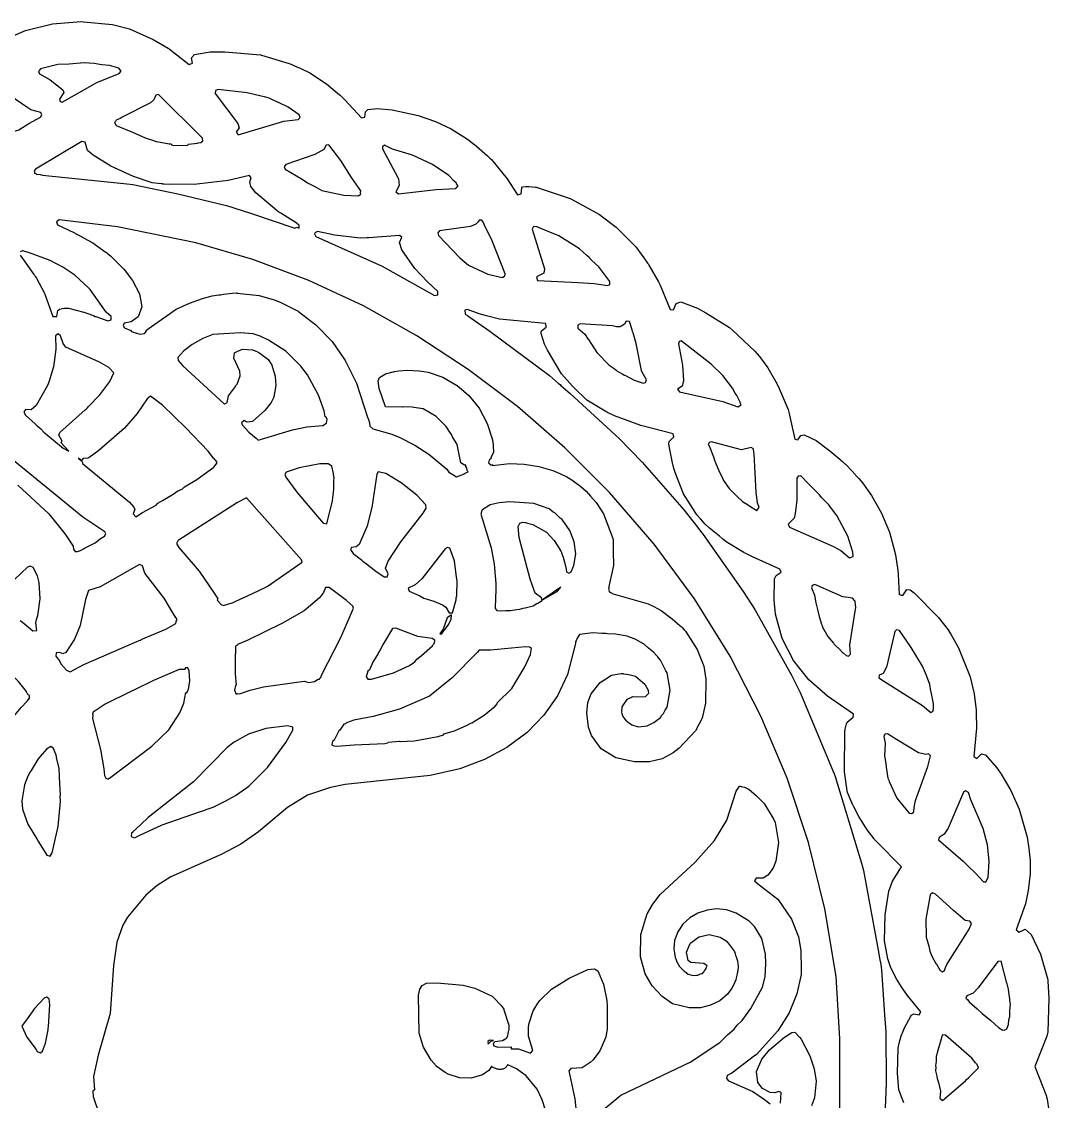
# Model space of a CAD drawing. Header units: millimetres. Extents: x 0 to 300, y 0 to 299.
# Drawn here: x 153.5 to 300.2, y 144.8 to 298.7 of the extents above; entities that cross this region are included whole.
import ezdxf

# ---------------------------------------------------------------- set-up
doc = ezdxf.new("R2010")
doc.units = ezdxf.units.MM
doc.layers.add('CUT', color=7, linetype='CONTINUOUS')

msp = doc.modelspace()

# ---------------------------------------------------------------- linework, layer by layer
at = {"layer": 'CUT'}
for points in [[(150.1742, 295.7582), (154.0894, 297.4201), (157.9291, 298.3573), (162.0105, 298.6948), (162.3466, 298.6689), (166.4877, 298.2645), (168.8805, 297.6515), (172.2475, 296.1348), (174.4088, 294.907), (174.425, 294.8966), (174.4497, 294.8808), (174.5382, 294.824), (174.5738, 294.8012), (177.4196, 292.5792), (177.8654, 292.7782), (177.7281, 293.5255), (178.187, 293.9954), (180.4127, 294.3909), (180.5932, 294.4003), (180.9395, 294.4006), (181.2008, 294.4007), (181.8598, 294.4011), (182.2077, 294.4013), (182.3923, 294.4014), (182.4163, 294.4014), (182.4803, 294.4015), (187.553, 293.9572), (187.561, 293.9558), (187.5835, 293.9521), (187.6334, 293.9439), (187.7152, 293.9304), (191.6864, 292.7313), (192.0399, 292.5739), (192.3446, 292.4382), (192.4112, 292.4085), (193.343, 291.9936), (194.5909, 291.3988), (196.9663, 289.8423), (198.8582, 288.2583), (198.9135, 288.204), (198.9605, 288.1578), (199.0257, 288.0937), (199.6465, 287.4834), (201.957, 284.9671), (202.432, 285.0905), (202.5241, 285.8086), (202.9006, 286.1713), (204.2209, 286.3002), (206.3317, 286.1192), (210.0474, 285.29), (212.5147, 284.4355), (214.7709, 283.3969), (217.0914, 281.9288), (217.9997, 281.2339), (218.0345, 281.2073), (218.0836, 281.1697), (218.3795, 280.9433), (219.9281, 279.5556), (220.1995, 279.3003), (220.2575, 279.2458), (220.2673, 279.2366), (220.4974, 279.0202), (222.7426, 276.277), (224.2069, 274.0099), (224.7327, 274.1637), (224.8457, 274.9777), (224.9513, 275.1457), (225.4031, 275.2039), (225.5341, 275.1955), (225.768, 275.1804), (225.8405, 275.1757), (226.7999, 275.114), (226.8357, 275.1079), (226.8602, 275.1012), (231.7127, 273.4914), (231.7127, 273.4913), (231.7134, 273.491), (231.7245, 273.486), (231.9115, 273.4017), (235.9357, 271.199), (235.9455, 271.1921), (235.9559, 271.1847), (235.9647, 271.1785), (235.9709, 271.1741), (238.2695, 269.4154), (239.6332, 268.0855), (241.0739, 266.5762), (242.2419, 265.0129), (242.7753, 264.2499), (242.8381, 264.1601), (242.8786, 264.1022), (242.9624, 263.9823), (244.3103, 261.5863), (244.5435, 261.1391), (246.0013, 257.6399), (246.4677, 257.6121), (246.8227, 258.5155), (247.5176, 258.7313), (249.8966, 257.8364), (251.0835, 257.1615), (254.4361, 255.0694), (254.8625, 254.7245), (258.0554, 251.7343), (258.7313, 250.9619), (259.8985, 249.3317), (261.1902, 247.1251), (261.547, 246.4115), (262.8058, 243.4007), (262.9118, 243.0051), (263.7781, 239.1619), (264.2048, 239.0833), (264.6216, 239.6735), (265.1072, 239.7753), (266.7896, 238.9631), (268.7577, 237.4881), (270.1987, 236.3172), (270.2459, 236.2736), (270.3472, 236.1799), (270.5414, 236.0004), (270.8452, 235.7195), (270.9, 235.6688), (270.9701, 235.6041), (271.0275, 235.551), (271.9543, 234.5931), (272.3515, 234.1445), (272.4389, 234.0459), (272.879, 233.5488), (273.419, 232.939), (274.7081, 231.1435), (276.1408, 228.6181), (277.2432, 225.9019), (277.8321, 223.7945), (278.0971, 222.7042), (278.4484, 220.4324), (278.5087, 219.8785), (278.6417, 217.0279), (279.1829, 216.8924), (279.7501, 217.7686), (280.1965, 217.6889), (280.7951, 217.2589), (284.2005, 213.8211), (285.6274, 211.995), (285.7315, 211.8488), (285.7457, 211.8289), (285.7463, 211.828), (285.7464, 211.828), (286.0179, 211.3709), (286.4518, 210.5972), (286.9266, 209.7506), (287.1145, 209.4158), (288.7652, 205.275), (289.3239, 202.8546), (289.6126, 200.5301), (289.6316, 200.2195), (289.6868, 197.9862), (289.2887, 193.9303), (289.7075, 193.6667), (290.367, 194.327), (290.9404, 194.1937), (290.9654, 194.1714), (292.527, 192.3529), (292.688, 192.1368), (292.8666, 191.8778), (293.1262, 191.5012), (293.174, 191.4319), (294.5656, 189.1102), (295.7742, 186.4514), (296.8967, 182.4517), (297.117, 180.8183), (297.3044, 179.1237), (297.3046, 177.2018), (297.0585, 174.8541), (296.6553, 172.9233), (295.3209, 169.2481), (295.7388, 168.8912), (296.5846, 169.3318), (297.4629, 168.5643), (298.7768, 165.7789), (299.7877, 162.2839), (299.8269, 162.0401), (299.8389, 161.9652), (299.8432, 161.9387), (299.8484, 161.9064), (299.9652, 159.4861), (299.8479, 154.6791), (299.7154, 154.0646), (297.9706, 149.7654), (299.6369, 145.5474), (299.6394, 145.5361), (299.6467, 145.5025), (299.6703, 145.3945), (299.7354, 145.0959), (300.207, 141.8892)], [(270.1616, 142.9238), (270.1619, 153.7088), (269.6509, 162.5928), (268.0524, 172.249), (265.7299, 181.6648), (262.6722, 190.8681), (258.9293, 199.7092), (254.5371, 208.223), (249.4684, 216.4015), (243.7164, 224.2122), (237.3481, 231.5748), (230.969, 237.9238), (224.2185, 243.8265), (217.2083, 249.1218), (209.876, 253.9205), (202.2469, 258.1589), (194.4874, 261.768), (186.492, 264.7862), (178.3392, 267.1729), (167.1683, 269.4381), (158.859, 270.4547), (158.4966, 270.1546), (158.6538, 269.7447), (160.9491, 268.643), (161.3121, 268.4451), (161.562, 268.3089), (162.4163, 267.8433), (163.6827, 267.1532), (165.5903, 265.7848), (165.6107, 265.7675), (165.6613, 265.7245), (165.7827, 265.6213), (166.1694, 265.2929), (168.099, 263.4148), (168.3017, 263.1773), (169.3174, 261.775), (170.3024, 259.9082), (170.6674, 258.0206), (170.1099, 256.6041), (169.1445, 255.8756), (168.1313, 255.7028), (167.9711, 255.3673), (168.1648, 255.05), (169.0689, 254.6417), (169.1627, 254.5011), (169.7549, 254.3319), (169.809, 254.3074), (169.8768, 254.297), (170.4323, 254.1383), (171.0369, 254.2592), (171.3392, 254.5615), (171.2338, 254.6669), (175.5706, 257.683), (177.4333, 258.5608), (179.2835, 259.2445), (180.6632, 259.6142), (181.658, 259.7401), (181.8796, 259.7681), (182.3338, 259.8256), (183.5266, 259.9766), (184.104, 260.0308), (184.2223, 260.0192), (184.2467, 260.0046), (187.3733, 259.6743), (189.5098, 259.0323), (190.3996, 258.7129), (192.9237, 257.4059), (193.0108, 257.3501), (195.481, 255.4739), (197.786, 253.0725), (199.4515, 250.6606), (199.6372, 250.3727), (199.6531, 250.3686), (199.7074, 250.29), (201.2669, 247.1708), (202.8326, 242.3085), (202.9827, 241.9791), (203.102, 241.4907), (203.1157, 241.4742), (203.1711, 241.0488), (203.5944, 240.6256), (206.3145, 239.8675), (207.4567, 239.3975), (209.5707, 238.3246), (211.5606, 237.0367), (214.1515, 234.8999), (214.4468, 234.489), (215.2302, 234.0103), (215.478, 233.8059), (215.5304, 233.8268), (215.5351, 233.8239), (216.6536, 234.2471), (216.6572, 234.2781), (217.2055, 234.4977), (217.188, 234.5156), (217.11, 234.6037), (217.043, 234.6962), (217.0019, 235.1186), (216.8584, 235.1942), (216.8508, 235.2495), (216.8462, 235.367), (216.8525, 235.4723), (216.6452, 235.462), (216.1449, 235.7966), (215.6102, 238.4017), (214.9368, 239.5259), (214.7971, 239.853), (214.5538, 240.1653), (214.0585, 240.9921), (212.636, 242.4075), (210.753, 243.4979), (209.4154, 243.7111), (209.1785, 243.7148), (207.9022, 243.8014), (207.7811, 243.7369), (205.3854, 243.7747), (204.4821, 246.3972), (204.3529, 247.506), (204.5492, 247.9828), (205.3881, 248.508), (206.4825, 248.7724), (206.5627, 248.7854), (206.6812, 248.8047), (206.9748, 248.8525), (207.3198, 248.9087), (208.5019, 249.0011), (210.2014, 248.8998), (210.5305, 248.8759), (211.502, 248.741), (213.597, 248.0108), (215.5425, 246.8862), (215.5523, 246.8794), (215.556, 246.8768), (215.5567, 246.8763), (215.5816, 246.8591), (217.288, 245.3964), (218.7467, 243.5751), (219.9095, 241.4068), (220.6453, 239.1002), (220.6541, 239.0501), (220.6702, 238.9591), (220.6768, 238.9216), (220.6837, 238.8824), (220.8155, 237.4166), (220.7974, 237.3019), (220.7907, 237.2592), (220.4361, 236.5566), (220.461, 236.5243), (220.4985, 236.4643), (220.1981, 236.1773), (220.0759, 235.7923), (220.3982, 235.4981), (220.6802, 235.5242), (220.6774, 235.4394), (223.0827, 235.7261), (225.193, 235.6316), (227.2743, 235.2917), (229.2617, 234.7079), (230.2753, 234.2751), (231.2693, 233.816), (231.9563, 233.3712), (233.2394, 232.4318), (233.2401, 232.4313), (233.2403, 232.4311), (233.2403, 232.4311), (234.0145, 231.7587), (234.6514, 231.0695), (235.4561, 230.1316), (236.473, 228.5368), (237.7668, 225.1786), (237.7684, 225.1729), (237.7792, 225.1346), (237.7822, 225.1241), (237.8178, 224.9985), (237.8379, 224.8556), (237.856, 224.1164), (237.8582, 224.0244), (237.8779, 223.2241), (237.9285, 221.1566), (237.2322, 218.1899), (237.2448, 217.9458), (237.1852, 217.7839), (237.2601, 217.6473), (237.2693, 217.4689), (237.276, 217.4649), (237.2678, 217.4289), (237.3937, 217.393), (237.4028, 217.3874), (237.4346, 217.3295), (237.5348, 217.3069), (237.8423, 217.1191), (242.8726, 215.6894), (243.6781, 215.3011), (244.6948, 214.7405), (246.2831, 213.587), (247.0479, 212.9093), (247.367, 212.6265), (247.5487, 212.4655), (247.6923, 212.3383), (248.0074, 212.014), (248.1321, 211.8541), (248.139, 211.8453), (248.1443, 211.8385), (248.1568, 211.8225), (249.8269, 209.2102), (250.7998, 206.8389), (251.0522, 204.9474), (251.0233, 201.5613), (250.5472, 199.4176), (249.5811, 197.5914), (247.2682, 195.1271), (246.4376, 194.4605), (244.8356, 193.6141), (243.0281, 193.2013), (240.8836, 193.1709), (238.2517, 193.7558), (236.1617, 195.0356), (234.7734, 196.9377), (234.3403, 198.1026), (234.1284, 200.1628), (234.2539, 201.6428), (234.7068, 202.8937), (235.9953, 204.4878), (237.6402, 205.5511), (239.0027, 205.7736), (239.2405, 205.7939), (239.3561, 205.7405), (240.1057, 205.6383), (241.044, 205.4022), (242.3728, 204.2675), (242.8404, 203.3976), (242.9071, 202.9441), (242.4053, 202.4554), (240.866, 202.3793), (240.618, 202.4397), (240.4815, 202.3603), (240.4727, 202.3599), (239.7873, 202.054), (239.0818, 201.0442), (239.0355, 200.2947), (239.1168, 200.0465), (239.1166, 200.0454), (239.1187, 200.0407), (239.2479, 199.6461), (239.2664, 199.6221), (239.2715, 199.6067), (239.3362, 199.5314), (239.3513, 199.5117), (239.3616, 199.4884), (239.3889, 199.4629), (239.7087, 199.0474), (239.8225, 198.9649), (239.8678, 198.9121), (239.9927, 198.8415), (240.5162, 198.4619), (241.4192, 198.1776), (242.7314, 198.3145), (243.6626, 198.77), (244.5978, 199.523), (244.8056, 199.8317), (245.0486, 200.0604), (245.2951, 200.5586), (245.5791, 200.9804), (246.0068, 203.4108), (245.5465, 205.8473), (245.3679, 206.1629), (245.3658, 206.1707), (244.6205, 207.655), (244.3334, 207.9904), (244.2475, 208.1422), (244.037, 208.3367), (243.6225, 208.821), (242.921, 209.368), (242.3443, 209.9009), (241.1126, 210.6096), (239.8403, 211.1084), (238.2067, 211.3969), (237.0654, 211.4492), (236.8066, 211.4869), (236.2473, 211.4867), (234.9644, 211.5455), (233.0667, 211.3288), (232.7112, 210.8274), (232.6082, 210.438), (232.5059, 210.2692), (232.5066, 210.054), (231.3304, 205.6076), (229.91, 202.5898), (227.9697, 199.8327), (225.576, 197.3769), (222.6981, 195.2416), (219.5276, 193.5082), (216.0212, 192.171), (211.749, 191.233), (199.6278, 189.9327), (197.5491, 189.5393), (194.2771, 188.42), (191.4357, 186.6612), (187.2858, 183.1806), (184.7914, 181.4453), (181.9827, 179.978), (174.7757, 176.7828), (172.8638, 175.5598), (171.2311, 174.1973), (168.6023, 171.054), (167.9509, 169.923), (167.0762, 167.4728), (166.6221, 164.1668), (166.1373, 157.3225), (164.4359, 151.385), (163.7792, 148.3168), (163.8894, 146.4261), (163.6609, 146.2484), (163.7213, 145.4926), (164.6282, 142.8324)], [(153.2963, 265.4221), (154.3688, 263.9275), (155.2593, 262.6627), (155.349, 262.5353), (155.456, 262.3833), (155.6347, 262.1295), (156.7579, 259.9713), (156.8478, 259.7805), (156.8604, 259.7536), (156.8844, 259.7027), (156.8881, 259.6947), (157.9791, 256.639), (158.5242, 256.6777), (158.6905, 257.5122), (158.8923, 257.7003), (159.5874, 257.8629), (160.1824, 257.8245), (162.3694, 257.2992), (163.7679, 256.7904), (163.9934, 256.6776), (164.1187, 256.6627), (165.8152, 256.0454), (166.259, 256.162), (166.2627, 256.6508), (165.5559, 257.2684), (163.3013, 260.4873), (163.0276, 260.7428), (163.0254, 260.7741), (162.4163, 261.3137), (161.0954, 262.5474), (159.4006, 263.6981), (157.607, 264.6225), (154.4907, 265.7901), (153.9893, 265.9237), (153.7139, 266.0286), (153.6668, 266.0095), (153.6583, 266.0118), (153.5414, 265.9589), (153.3081, 265.8647)], [(279.3172, 144.5926), (278.6146, 146.4461), (278.3844, 148.8216), (278.5191, 152.3593), (278.623, 153.0983), (278.9071, 154.1045), (279.013, 154.3436), (279.0998, 154.5395), (279.2127, 154.7945), (279.413, 155.2466), (280.2898, 156.9305), (280.3923, 157.0552), (280.7343, 157.2497), (281.4876, 157.0991), (281.7339, 157.5597), (279.8175, 159.8946), (279.8171, 159.8952), (279.8084, 159.9074), (279.7959, 159.9251), (278.9514, 161.1154), (278.2721, 162.2475), (277.4623, 163.8172), (277.0342, 165.1144), (276.5737, 167.6736), (276.6333, 171.3704), (277.1767, 174.7537), (277.6897, 176.1648), (278.9645, 178.214), (275.4077, 181.8138), (275.2656, 181.9737), (275.1689, 182.0825), (275.131, 182.1251), (275.059, 182.2062), (274.0631, 183.4707), (272.8686, 185.3987), (272.1812, 186.7509), (271.9806, 187.1455), (271.959, 187.1879), (271.943, 187.2194), (271.2977, 188.7933), (271.2175, 189.057), (270.8573, 191.7359), (270.9164, 197.6568), (270.9166, 197.659), (270.9175, 197.6687), (270.9181, 197.674), (270.9319, 197.8154), (271.1421, 198.5996), (271.2244, 198.8554), (272.0958, 199.553), (272.1475, 199.9777), (268.4019, 202.5495), (265.7681, 204.8486), (263.5832, 207.6098), (261.9627, 210.7828), (261.0125, 214.2289), (260.7969, 216.2801), (260.8829, 219.28), (261.0878, 219.7573), (261.7966, 220.2349), (261.6351, 220.641), (257.7209, 222.3804), (256.6826, 222.9079), (256.5299, 222.9855), (256.5169, 222.9921), (256.4772, 223.0122), (253.9775, 224.5575), (253.6969, 224.7887), (253.4605, 224.9834), (253.0229, 225.3439), (251.6106, 226.5073), (250.9967, 227.0368), (250.3155, 227.8043), (249.8044, 228.398), (249.5625, 228.7589), (247.8845, 231.3841), (246.6966, 234.4073), (246.5778, 234.8293), (246.4237, 235.3765), (246.3997, 235.4619), (246.3751, 235.5491), (245.8702, 237.9184), (245.8198, 238.4624), (245.8616, 238.8371), (246.5261, 239.5255), (246.4073, 239.9412), (241.7929, 241.1236), (238.0672, 242.5015), (236.9645, 243.0099), (234.1064, 244.7561), (233.6838, 245.1582), (232.7762, 246.0218), (232.3805, 246.3982), (232.0514, 246.7114), (230.5008, 248.4968), (228.5128, 251.8438), (228.0481, 252.7323), (227.6134, 254.2318), (227.5726, 254.5264), (227.6442, 254.5969), (228.3055, 255.1578), (228.2374, 255.6525), (228.1963, 255.6564), (228.1908, 255.6849), (225.1503, 255.944), (221.6356, 256.2759), (219.8089, 256.7365), (218.7494, 257.0561), (217.0944, 257.6804), (216.7112, 257.5451), (216.7746, 256.9906), (217.1122, 256.7783), (217.1161, 256.7684), (220.293, 254.5529), (228.7851, 248.2265), (230.0887, 247.1087), (230.2814, 246.9436), (230.3945, 246.8466), (231.7495, 245.6848), (238.7098, 239.2704), (241.9843, 235.8755), (247.9812, 229.0478), (249.1615, 227.5491), (249.4155, 227.2265), (250.195, 226.2368), (250.7147, 225.5769), (256.4115, 217.4756), (258.0583, 214.8827), (263.2747, 205.5108), (264.5037, 203.0723), (269.3746, 191.4597), (269.3786, 191.4494), (269.4143, 191.3564), (269.4565, 191.2468), (269.5218, 191.0768), (273.3897, 178.244), (273.4345, 178.0804), (273.4377, 178.0685), (273.4559, 178.0022), (273.537, 177.7055), (275.6688, 166.3223), (275.901, 164.9492), (275.9387, 164.7264), (275.9592, 164.605), (276.1413, 163.5281), (276.5643, 157.1401), (276.7193, 154.676), (276.779, 147.3987), (276.3857, 137.984)], [(152.9542, 232.5935), (157.3976, 228.5342), (159.7407, 225.6462), (160.8622, 223.9214), (160.91, 223.5156), (161.1518, 223.1831), (161.4843, 223.1528), (161.7415, 223.2784), (161.8035, 223.2681), (162.3285, 223.5362), (162.498, 223.6476), (164.0236, 224.3922), (164.7557, 224.9988), (165.3389, 225.3411), (165.5263, 225.6632), (165.3887, 225.972), (162.2296, 228.0374), (151.0121, 237.2073)], [(153.3223, 213.3282), (153.6634, 213.0747), (154.4725, 212.3898), (155.1081, 211.8421), (155.6605, 211.9011), (155.5635, 212.9995), (155.6464, 213.484), (155.8107, 214.0235), (156.0112, 215.3778), (156.0227, 215.4183), (156.0184, 215.4262), (156.1646, 216.4136), (156.0108, 218.7286), (155.7711, 219.6991), (155.1465, 220.8888), (154.756, 221.0882), (154.3635, 220.94), (152.5589, 219.2201)], [(235.9171, 143.1364), (238.9481, 145.6532), (248.8207, 150.3839), (253.0556, 153.1978), (254.1649, 154.2782), (255.0952, 155.0931), (255.5623, 155.6391), (256.2565, 156.3152), (257.5104, 158.0216), (259.1327, 161.0576), (259.5507, 162.5286), (259.6419, 164.4028), (259.578, 165.7482), (259.037, 167.995), (258.017, 169.6953), (257.2654, 170.4528), (255.4177, 171.6121), (254.0041, 172.0675), (252.5996, 172.2132), (251.2538, 172.0386), (249.9343, 171.5983), (248.7919, 170.9251), (247.7907, 170.0359), (247.0741, 168.9449), (246.6135, 167.71), (246.4956, 166.534), (246.7104, 165.3129), (246.8591, 164.9672), (246.8868, 164.8106), (247.1025, 164.4014), (247.1205, 164.3596), (247.133, 164.3436), (247.3003, 164.0264), (247.9175, 163.373), (248.04, 163.3241), (248.5655, 162.9195), (249.2644, 162.7036), (249.8141, 162.7538), (249.8384, 162.7511), (249.8518, 162.7573), (249.957, 162.7669), (250.2402, 162.9351), (250.3054, 162.965), (250.6202, 163.0281), (250.7892, 163.2611), (250.8338, 163.2876), (250.8993, 163.4131), (251.1153, 163.7109), (251.1014, 163.7998), (251.2486, 164.0815), (250.7885, 164.423), (250.76, 164.4257), (250.7542, 164.4318), (250.7296, 164.4287), (248.9437, 164.6008), (248.5525, 164.8755), (248.3379, 166.0736), (248.8517, 167.3084), (248.9191, 167.4036), (249.6278, 167.9213), (249.6334, 167.9249), (249.7035, 167.9699), (249.9094, 168.102), (250.139, 168.2493), (251.56, 168.5557), (253.1392, 168.1689), (253.9565, 167.6769), (254.4612, 167.1106), (255.1386, 166.1695), (255.2471, 165.8345), (255.3128, 165.6314), (255.4428, 165.2302), (255.5696, 164.8386), (255.6624, 164.0611), (255.6679, 163.8522), (255.5832, 163.1805), (255.4938, 162.7816), (255.4442, 162.56), (255.4021, 162.3723), (255.3459, 162.1212), (254.9852, 161.2296), (254.8044, 160.9325), (254.1403, 160.0413), (253.0658, 159.1269), (251.7617, 158.5061), (250.2919, 158.1301), (248.7134, 158.1045), (246.3451, 158.6783), (244.8574, 159.7103), (243.4376, 161.256), (242.4226, 162.9561), (241.748, 165.3862), (241.784, 168.5853), (242.7227, 171.5239), (243.5205, 172.9134), (244.5695, 174.2494), (249.5534, 178.8714), (252.2868, 181.9683), (254.0784, 184.8433), (255.4009, 188.9954), (255.8896, 189.705), (255.9152, 189.6996), (255.9644, 189.6894), (256.1217, 189.6565), (256.596, 189.5572), (257.164, 189.2824), (257.1642, 189.2822), (257.1649, 189.2817), (257.1664, 189.2806), (257.1842, 189.2681), (258.3129, 188.3218), (259.3936, 187.24), (260.7809, 184.9427), (260.949, 184.5186), (261.4203, 181.6784), (261.0793, 179.0138), (260.7159, 178.1655), (260.392, 177.6423), (259.8986, 177.0152), (259.2498, 176.603), (258.2328, 176.618), (258.0191, 176.1991), (258.3956, 175.9041), (258.441, 175.8189), (258.8916, 175.5155), (261.3262, 173.6079), (263.303, 170.7699), (264.2859, 168.2513), (264.6271, 166.2793), (264.6772, 163.5208), (264.657, 162.8767), (264.0423, 160.0914), (262.9514, 157.4218), (261.3512, 154.8305), (258.308, 151.4866), (258.2589, 151.4464), (258.2509, 151.4399), (258.2308, 151.4234), (258.0227, 151.2532), (254.7824, 148.8173), (254.1385, 148.4551), (254.0176, 148.0621), (254.3199, 147.6994), (257.7963, 146.1879), (259.4235, 145.0588), (260.2567, 144.4161)], [(228.1995, 143.5159), (227.7559, 145.0106), (227.0353, 146.5103), (225.4514, 148.4276), (224.0611, 149.4297), (222.8267, 150.0109), (222.8152, 149.9848), (222.7584, 149.8837), (222.692, 149.7885), (222.6168, 149.7002), (222.5335, 149.6196), (222.4427, 149.5474), (222.3454, 149.4843), (222.2424, 149.4309), (222.1348, 149.3876), (222.0235, 149.355), (221.9096, 149.3333), (221.7941, 149.3227), (221.6781, 149.3232), (221.5627, 149.335), (221.449, 149.3578), (221.338, 149.3915), (221.2308, 149.4358), (221.1506, 149.4736), (221.0672, 149.4853), (220.9526, 149.5132), (220.8413, 149.5521), (220.7343, 149.6018), (220.6327, 149.6618), (220.5375, 149.7314), (220.5287, 149.7393), (220.1394, 149.1659), (219.2373, 148.5609), (217.6038, 148.0982), (215.9619, 148.1267), (215.9616, 148.1268), (215.9611, 148.1269), (215.9556, 148.1283), (215.9463, 148.1306), (214.3407, 148.6615), (213.9225, 148.8777), (212.6403, 149.8197), (212.6204, 149.8363), (211.9057, 150.6491), (210.813, 152.5178), (210.7592, 152.6311), (210.2169, 154.4841), (210.1254, 159.94), (210.2926, 160.777), (210.638, 161.3186), (211.2483, 161.6431), (212.7713, 161.6893), (216.4587, 161.331), (218.1294, 160.9207), (220.6183, 159.7671), (220.8535, 159.5648), (221.8879, 158.4582), (222.1717, 158.0866), (222.264, 157.9111), (222.2696, 157.9005), (222.294, 157.8541), (222.9645, 155.6378), (222.9675, 155.0037), (222.9419, 154.8744), (222.904, 154.6834), (222.8555, 154.4384), (222.7826, 154.0706), (222.5912, 153.7248), (222.5319, 153.6873), (222.5098, 153.6732), (222.464, 153.6442), (222.2496, 153.5083), (222.1805, 153.4886), (222.2158, 153.4869), (222.0725, 153.396), (220.9696, 153.2784), (220.7704, 153.0138), (220.8243, 152.7224), (221.4329, 152.5043), (223.3092, 152.5453), (223.328, 152.4359), (223.3364, 152.3202), (223.3357, 152.2917), (224.3752, 152.2925), (226.0688, 151.6476), (226.4114, 152.0552), (225.792, 154.0816), (225.7669, 155.2435), (225.8478, 155.7837), (225.8546, 155.8292), (225.8548, 155.8305), (225.8676, 155.9159), (226.4323, 157.6879), (226.8326, 158.3182), (226.9025, 158.4214), (226.9696, 158.5204), (227.1877, 158.8425), (227.4171, 159.1811), (229.0456, 160.7776), (231.5726, 162.3612), (234.2393, 163.5651), (235.2191, 163.6593), (235.6519, 163.3979), (236.4755, 161.5085), (236.9484, 159.1701), (237.0269, 158.4004), (236.984, 155.1223), (236.812, 153.9187), (235.9831, 151.9709), (234.9985, 150.7147), (234.5708, 150.3183), (233.4235, 149.5626), (231.8475, 149.4588), (231.5347, 149.118), (232.3957, 145.1506), (232.8784, 140.5851)], [(261.7292, 144.5352), (261.8153, 146.0253), (261.4892, 146.2093), (260.9009, 145.9795), (260.2714, 146.041), (259.1447, 146.6305), (258.4712, 147.4895), (258.3152, 149.0635), (259.0594, 150.7867), (260.1756, 152.1282), (262.2773, 153.9521), (263.3474, 154.5942), (263.7501, 154.6502), (264.4407, 153.9465), (264.6641, 153.6611), (264.6689, 153.6549), (264.6693, 153.6544), (264.6693, 153.6544), (265.9033, 151.2721), (266.5286, 149.4255), (266.8031, 147.6587), (266.5788, 145.2991), (266.1433, 144.1234)]]:
    msp.add_lwpolyline(points, dxfattribs=at)
for points in [[(160.3124, 292.6379), (158.6804, 292.5594), (156.1971, 291.9459), (155.8988, 291.5756), (156.0454, 291.2433), (157.5947, 290.3971), (159.4141, 288.969), (159.5273, 288.5693), (158.9127, 287.6319), (159.0249, 287.318), (159.3005, 287.2036), (164.2529, 289.9924), (167.413, 291.2846), (167.6921, 291.65), (167.3992, 292.0384), (166.0681, 292.4187), (164.9549, 292.5195), (163.8675, 292.7416), (162.4328, 292.8329)], [(147.6162, 287.3046), (145.064, 285.8673), (144.2513, 285.556), (144.0776, 285.2304), (144.2221, 284.9284), (145.108, 284.3428), (147.2019, 283.1907), (148.8093, 282.5788), (150.2073, 282.4041), (151.3793, 282.7003), (151.5341, 282.7245), (151.6866, 282.778), (152.3228, 282.9388), (152.6381, 283.1114), (153.131, 283.2842), (154.5522, 284.1597), (156.2296, 285.0784), (156.4119, 285.394), (156.2539, 285.7224), (154.8386, 286.1317), (154.3812, 286.3823), (150.8089, 288.8739), (149.27, 288.3345)], [(167.8459, 285.0924), (167.5787, 284.9046), (167.3098, 284.7742), (167.2312, 284.7369), (167.231, 284.736), (166.9942, 284.6212), (166.9122, 284.436), (166.7508, 284.3226), (166.9768, 283.8906), (169.3181, 282.9447), (171.1077, 282.1479), (172.1662, 281.794), (172.5581, 281.6357), (172.694, 281.6176), (172.7963, 281.5834), (174.5484, 281.2811), (174.8375, 281.2711), (174.9063, 281.1335), (175.2389, 281.0428), (177.1736, 281.073), (177.2893, 281.2119), (178.6042, 281.3466), (178.6903, 281.4274), (179.0473, 281.4512), (179.3682, 281.7001), (179.2938, 282.0993), (173.0314, 288.308), (172.6456, 288.1915), (172.3808, 287.5343), (171.8921, 287.1151)], [(190.8862, 284.5136), (192.9471, 284.7481), (193.2104, 285.0083), (193.0828, 285.4255), (191.529, 286.5063), (190.2173, 287.1282), (190.1666, 287.1569), (190.1081, 287.18), (188.8247, 287.7884), (188.1525, 287.9492), (188.1108, 287.9657), (186.8426, 288.2626), (185.6769, 288.5415), (181.5353, 289.001), (181.1523, 288.8562), (181.1211, 288.4282), (184.3479, 284.1819), (184.545, 283.5493), (184.1174, 282.914), (184.3831, 282.5628)], [(155.4551, 277.6266), (155.2922, 277.3826), (155.3734, 277.2766), (155.3352, 277.1129), (155.5392, 277.0602), (155.6283, 276.9439), (156.1716, 276.8968), (156.5123, 276.8088), (168.9681, 275.5388), (169.3644, 275.4741), (175.796, 274.1645), (182.7496, 272.4764), (186.1588, 271.3888), (192.4838, 269.2399), (192.7435, 269.3703), (193.1046, 269.2532), (193.1046, 269.6764), (192.8546, 269.8246), (192.8248, 269.927), (190.4843, 271.3681), (190.4829, 271.369), (190.466, 271.3797), (190.1969, 271.5513), (189.9558, 271.705), (186.8945, 274.2904), (186.193, 275.2061), (186.0333, 275.8557), (186.2488, 276.4377), (185.9894, 276.753), (182.9446, 276.0582), (178.1348, 275.4835), (173.7743, 275.5394), (173.7207, 275.5455), (173.5869, 275.5608), (173.4141, 275.5805), (172.1183, 275.7286), (169.4681, 276.6197), (166.2424, 278.082), (163.6994, 279.6491), (162.922, 280.3085), (162.5589, 281.5171), (162.1012, 281.5971), (155.7517, 277.8178), (155.4826, 277.6679), (155.4711, 277.6508), (155.459, 277.6435)], [(199.4555, 273.9386), (201.5314, 273.8631), (201.7665, 274.0334), (201.7829, 274.0331), (201.7858, 274.0474), (201.8602, 274.1013), (201.8471, 274.3548), (201.8909, 274.5738), (200.5672, 276.4665), (199.0284, 278.9128), (197.2989, 281.1215), (196.9319, 281.0767), (196.5892, 280.4544), (195.319, 279.7688), (191.2014, 278.332), (190.9276, 278.0017), (191.0909, 277.6399), (193.5387, 276.234), (194.2854, 275.7012), (195.3399, 275.1994), (196.3408, 274.6244)], [(215.5227, 275.6418), (215.1484, 275.9742), (214.4435, 276.7555), (212.0965, 278.3257), (209.244, 279.6631), (206.4036, 280.4912), (205.2358, 281.0643), (204.9784, 280.8471), (204.9704, 280.5457), (207.1512, 276.4573), (207.1985, 276.3619), (207.2037, 276.3516), (207.2273, 276.304), (207.2479, 276.2625), (207.3378, 275.3242), (206.8565, 274.4169), (207.2613, 274.1382), (212.6224, 274.7532), (215.4195, 274.8857), (215.7703, 275.2849), (215.5343, 275.5465)], [(222.2465, 262.3393), (222.4156, 262.4204), (222.4474, 262.7514), (220.5961, 267.4309), (219.4536, 269.7667), (219.2619, 270.2179), (219.2283, 270.2273), (219.1477, 270.3921), (218.7497, 270.3872), (218.592, 270.165), (218.3014, 269.8387), (217.5204, 269.5031), (213.1105, 268.8678), (212.8517, 268.5659), (212.9763, 268.208), (215.9964, 265.0381), (217.2567, 263.9986), (220.0122, 262.6837), (222.0259, 262.2335), (222.1173, 262.2773), (222.2081, 262.2543)], [(232.8829, 261.517), (235.1486, 261.3708), (237.0344, 261.0625), (237.3672, 261.2104), (237.3834, 261.6706), (235.8254, 263.7171), (234.8299, 264.6604), (234.4243, 265.0897), (234.0904, 265.3612), (233.0763, 266.3222), (230.1026, 268.1424), (227.3014, 269.3096), (227.0341, 269.4492), (226.9912, 269.4389), (226.9457, 269.4579), (226.4795, 269.501), (226.2994, 269.1032), (228.0486, 263.4711), (227.9866, 262.8473), (226.9424, 262.3148), (227.0506, 261.8023)], [(195.7204, 268.7811), (195.6902, 268.788), (195.6136, 268.7239), (195.3447, 268.5798), (195.3636, 268.5146), (195.2665, 268.4333), (195.4763, 268.053), (204.9172, 263.8233), (205.7015, 263.4), (212.39, 259.638), (212.8437, 259.7418), (212.8749, 260.2062), (211.3893, 261.588), (209.6037, 263.4914), (207.7449, 266.1397), (207.3756, 267.2131), (207.737, 267.9472), (207.4024, 268.2197), (203.0429, 267.8761), (203.0379, 267.876), (203.0018, 267.875), (202.7256, 267.8675), (201.7974, 267.8423), (198.1833, 268.2518), (195.7235, 268.7827)], [(235.5216, 251.5303), (237.2744, 249.7437), (237.9921, 249.225), (238.2194, 249.0352), (238.4079, 248.9245), (238.6946, 248.7173), (239.2246, 248.4451), (239.4646, 248.3042), (239.6127, 248.2457), (240.8741, 247.5978), (242.1355, 247.1599), (242.4927, 247.2698), (242.5933, 247.6298), (241.9315, 248.8411), (241.9198, 248.874), (241.907, 248.9105), (241.8987, 248.934), (241.8877, 248.9653), (241.145, 252.7973), (240.6896, 254.3094), (240.6402, 254.5429), (240.5485, 254.7778), (240.194, 255.9551), (239.736, 255.9846), (239.4691, 255.5528), (238.8632, 255.1677), (238.3574, 255.2009), (237.7541, 255.3508), (233.1709, 255.6051), (232.8223, 255.4189), (232.8355, 254.9918), (233.8186, 254.139), (234.2418, 253.4907), (234.2729, 253.436), (234.3272, 253.3598)], [(155.5771, 243.974), (154.8594, 243.3525), (154.0911, 243.3909), (153.8153, 243.0242), (154.0616, 242.6025), (155.4467, 241.3546), (155.7213, 241.0923), (156.2767, 240.6296), (156.6778, 240.1722), (159.4589, 237.9049), (160.2449, 237.4817), (159.1185, 238.6976), (159.302, 238.8708), (158.8314, 239.7626), (158.9716, 240.1058), (162.5768, 243.3529), (162.6358, 243.4045), (162.6479, 243.4169), (162.9051, 243.6486), (162.988, 243.767), (164.6441, 245.4717), (166.1048, 247.4062), (166.6488, 248.6164), (165.9493, 249.3844), (164.6387, 250.134), (159.8039, 252.2654), (159.4173, 252.8168), (159.0786, 253.9237), (158.7152, 254.2043), (158.3257, 253.9085), (158.3987, 251.983), (158.0659, 249.4927), (157.4138, 247.2871), (157.2109, 246.8192)], [(182.9996, 245.3393), (183.9975, 246.6989), (184.0205, 246.7603), (184.2355, 247.0308), (184.671, 248.201), (184.6377, 248.8688), (183.7726, 250.7291), (183.8893, 251.479), (183.9417, 251.5132), (183.9447, 251.5152), (183.9715, 251.5327), (184.0374, 251.5758), (184.9772, 251.9885), (186.4158, 251.9262), (186.7379, 251.8026), (187.3334, 251.532), (188.3784, 250.7889), (188.6387, 250.5787), (188.6889, 250.5227), (188.9273, 250.1798), (188.972, 250.1142), (189.0696, 249.9709), (189.0739, 249.9645), (189.1341, 249.8761), (189.6875, 248.1585), (189.7764, 246.8274), (189.4839, 245.188), (189.4388, 245.0466), (189.0784, 244.4037), (188.207, 243.2605), (186.4581, 241.6859), (185.6919, 241.6191), (185.2619, 241.8407), (184.8854, 241.5102), (184.959, 241.2166), (185.9297, 240.1778), (186.9653, 239.2945), (187.0365, 239.2283), (187.0423, 239.2288), (187.2536, 239.0486), (192.1431, 240.5261), (194.1777, 240.9493), (196.4601, 241.1395), (196.974, 241.4418), (197.095, 242.0162), (196.8834, 242.3487), (196.8077, 242.3553), (196.6549, 243.214), (195.8363, 245.4247), (194.2695, 248.3222), (193.3454, 249.5773), (191.2024, 251.7192), (188.7324, 253.3069), (187.5251, 253.8524), (186.5471, 254.177), (184.7347, 254.321), (180.7883, 254.0909), (179.3619, 253.5457), (177.8518, 252.6854), (176.6405, 251.7674), (175.7862, 250.8034), (175.8156, 250.4053), (176.5191, 249.6496), (182.3785, 244.199), (182.4283, 244.231), (182.4684, 244.1932), (182.8123, 244.3994)], [(256.0186, 244.3597), (255.5169, 245.3756), (255.2727, 245.7172), (254.8998, 246.4631), (253.4798, 248.2722), (251.8347, 249.8829), (247.5737, 253.1885), (247.2914, 253.0802), (247.1729, 252.764), (247.7252, 249.7299), (247.9093, 247.5297), (247.875, 247.4113), (247.8604, 247.3608), (247.8476, 247.3167), (247.7971, 247.1429), (247.7868, 247.1075), (247.6812, 246.7432), (247.0493, 246.3245), (247.3193, 245.9124), (253.5135, 244.5199), (255.6444, 243.7967), (256.102, 244.059), (255.9946, 244.2736)], [(162.2012, 235.6963), (168.8937, 230.1815), (169.532, 229.4943), (169.6633, 229.1589), (169.4096, 228.5081), (169.7858, 228.1138), (170.7555, 228.7063), (172.6996, 229.7731), (172.9415, 230.042), (173.6887, 230.4986), (175.1209, 231.3378), (175.8019, 231.7863), (176.4178, 232.0706), (176.7567, 232.3732), (178.485, 233.4292), (180.9433, 235.1755), (181.4134, 235.7988), (181.3411, 235.8922), (181.3589, 235.9327), (180.9268, 236.4861), (180.8784, 236.4895), (180.1056, 237.4872), (176.9065, 240.8072), (173.5817, 244.0111), (171.9116, 245.307), (171.395, 244.9226), (169.9935, 242.8546), (168.1824, 240.7395), (164.5429, 237.5557), (163.1188, 236.5254), (162.9377, 236.4615), (162.2766, 236.4207), (162.074, 236.1262), (161.575, 236.4539), (162.1432, 235.9256), (162.1847, 235.8264)], [(252.3517, 236.0425), (253.0222, 234.4708), (253.3292, 233.9687), (253.6088, 233.3058), (254.4221, 232.1466), (255.5041, 231.0654), (255.5598, 231.0236), (256.3114, 230.2813), (257.0211, 229.8434), (257.509, 229.5402), (257.512, 229.5406), (258.3585, 229.0183), (258.6986, 229.4225), (258.4389, 230.0866), (258.2529, 231.5908), (257.9477, 237.0836), (257.9025, 237.2577), (257.8795, 237.8022), (257.5218, 237.9834), (256.1787, 237.6698), (256.1776, 237.6698), (254.0194, 238.22), (251.8598, 238.7853), (251.5428, 238.6905), (251.4132, 238.4243), (251.532, 238.2451), (251.5298, 238.2346), (252.1888, 236.6722)], [(198.0334, 232.0486), (198.0187, 233.2186), (198.0631, 233.7327), (198.0121, 233.741), (198.0054, 234.2737), (197.7357, 235.3385), (197.2108, 235.6708), (196.0487, 235.6385), (193.0821, 235.0983), (191.228, 234.4869), (191.0544, 234.1554), (191.2051, 233.7433), (192.7527, 231.5998), (196.4974, 227.1801), (197.0242, 227.127), (197.8503, 230.3916)], [(204.0281, 220.355), (205.2213, 219.5545), (205.6169, 219.5691), (205.7917, 219.9596), (205.3803, 220.7763), (205.7949, 221.7963), (207.5698, 224.5209), (210.7488, 228.6111), (211.1741, 229.3323), (211.1295, 229.8102), (209.8433, 231.2085), (207.6272, 232.9477), (205.4278, 234.2584), (204.3743, 234.531), (204.1535, 234.1886), (203.4394, 229.4102), (202.8524, 227.0086), (202.8328, 226.9432), (202.8231, 226.9109), (202.8208, 226.9031), (202.7508, 226.6701), (201.7953, 224.5011), (201.6372, 224.1798), (201.2153, 223.815), (200.5575, 223.7417), (200.3967, 223.4467), (200.7911, 222.8961), (201.9892, 221.9555), (202.1778, 221.7811), (202.687, 221.4078)], [(272.0756, 222.4304), (272.0378, 223.0566), (271.3, 225.3587), (269.7563, 228.3062), (269.4586, 228.6589), (269.419, 228.7363), (268.5974, 229.8312), (267.6233, 230.8329), (267.2913, 231.2262), (265.7172, 232.7933), (264.6466, 233.8943), (264.6174, 233.8881), (264.5581, 233.9472), (264.2303, 233.8865), (264.0735, 233.6327), (264.0523, 230.4393), (263.8311, 228.5611), (263.6513, 227.9288), (262.804, 227.0444), (262.9975, 226.6501), (269.2557, 223.8974), (269.8021, 223.6018), (270.3261, 223.3138), (271.5741, 222.2585)], [(181.9499, 215.5954), (182.3126, 215.4745), (183.673, 215.8977), (184.9466, 216.4932), (185.0214, 216.5185), (186.4123, 217.1784), (188.3283, 218.0742), (188.3857, 218.1147), (188.5478, 218.1917), (193.5264, 221.6358), (193.4299, 221.9848), (185.602, 230.7963), (184.3071, 230.1445), (175.9868, 224.8124), (175.8626, 224.7612), (175.8563, 224.7288), (175.7718, 224.6746), (175.6132, 224.2966), (175.9406, 223.7474), (178.8243, 220.3446), (181.0687, 217.0827), (181.4775, 216.4096), (181.4057, 216.2302)], [(225.0312, 215.0761), (225.3087, 215.1268), (225.492, 215.1934), (226.464, 215.441), (226.9597, 215.7271), (227.1095, 215.7816), (227.1214, 215.8205), (227.7609, 216.1895), (227.659, 216.5733), (226.7232, 217.2083), (226.0363, 219.2197), (224.4567, 225.1776), (224.3051, 226.712), (224.5737, 227.2111), (225.0032, 227.3526), (225.3555, 227.2782), (225.503, 227.2384), (225.6506, 227.1986), (226.0283, 227.0967), (226.4066, 226.9946), (228.3553, 225.8957), (229.3905, 224.7746), (229.3923, 224.7718), (229.3933, 224.7704), (229.4313, 224.7124), (230.0939, 223.7008), (230.4021, 223.1976), (230.4025, 223.1965), (230.4061, 223.1876), (230.4254, 223.1388), (230.5535, 222.8161), (230.7146, 222.3654), (231.0955, 220.9061), (231.2162, 220.2537), (231.5387, 220.0766), (231.8851, 220.2793), (232.2616, 221.1719), (232.5193, 222.8059), (232.301, 224.5374), (231.6704, 226.1351), (230.5768, 227.7043), (230.3239, 227.9165), (229.5261, 228.6659), (229.2866, 228.7867), (228.7146, 229.2666), (226.5504, 230.0158), (223.1386, 230.2282), (221.5986, 230.1116), (220.3381, 229.7913), (219.1156, 229.0731), (219.0557, 228.6251), (218.9842, 228.4884), (219.0225, 228.3774), (219.0205, 228.3627), (220.4804, 223.6732), (220.9128, 221.365), (221.1166, 218.5935), (221.1119, 217.9482), (221.1114, 217.8801), (221.1097, 217.639), (221.1018, 216.5443), (221.0484, 215.0505), (221.2667, 214.7473), (221.8675, 214.6879), (222.5807, 214.7584), (223.2408, 214.7489), (224.1311, 214.9116), (224.5466, 214.9527)], [(214.0134, 215.2337), (214.4666, 214.418), (214.9599, 214.4403), (215.4799, 216.2815), (215.4918, 216.5644), (215.5651, 216.8438), (215.6286, 218.9749), (215.54, 219.516), (215.2359, 221.8512), (214.5789, 223.6148), (214.2431, 223.7325), (213.9149, 223.531), (210.5745, 219.2855), (209.6435, 218.389), (208.6303, 217.9326), (208.7865, 217.4888), (210.3075, 216.8665), (210.8797, 216.5023), (212.2778, 216.0602), (213.5227, 215.5507)], [(162.3912, 207.0706), (164.9003, 208.1286), (164.9265, 208.168), (170.2714, 210.4677), (170.4928, 210.547), (170.5826, 210.6015), (174.0724, 212.1031), (175.4866, 212.9111), (175.6161, 213.344), (175.67, 213.449), (175.2213, 214.1712), (175.211, 214.1733), (173.8598, 216.4994), (171.0788, 220.0664), (170.7666, 221.1285), (170.327, 221.2888), (164.7122, 218.1393), (163.0353, 217.5834), (162.6023, 216.3281), (161.8407, 212.6179), (161.077, 210.6559), (159.8113, 208.7593), (159.3682, 208.5841), (158.9437, 208.784), (158.4579, 208.7415), (158.3934, 208.258), (158.9177, 207.5966), (159.1264, 207.1311), (159.9124, 206.2544), (160.4565, 206.0126)], [(184.3192, 209.8924), (184.3147, 209.8539), (184.1909, 209.8007), (184.1841, 209.7597), (184.0085, 209.6738), (183.9911, 208.6062), (183.9736, 208.5017), (183.9838, 208.1544), (183.9439, 205.706), (184.1012, 204.1288), (184.1021, 204.0991), (184.0055, 204.0476), (183.8543, 203.3826), (184.1264, 202.8384), (184.3618, 202.9026), (184.578, 202.8539), (186.0937, 203.375), (187.9849, 203.8907), (193.8154, 204.6803), (194.465, 204.5011), (195.2812, 204.622), (195.7752, 204.9456), (195.986, 204.9742), (196.0702, 205.1389), (196.1578, 205.1964), (196.267, 205.5239), (199.0274, 210.9225), (200.8389, 215.0615), (200.7538, 215.355), (199.8428, 216.1808), (197.3725, 218.0298), (196.8472, 218.0115), (196.5793, 217.3312), (195.9861, 216.5787), (193.8084, 214.7148), (190.7144, 212.9563), (185.6762, 210.4901)], [(227.8084, 216.2604), (229.864, 217.4394), (230.3779, 218.0742)], [(272.3225, 216.1409), (272.3216, 216.1459), (272.0059, 216.5015), (271.3753, 216.5855), (270.6282, 216.7204), (269.4006, 217.2384), (266.6307, 218.446), (266.2465, 218.337), (266.1495, 217.9839), (266.5504, 216.9538), (266.7376, 215.8249), (267.0449, 214.728), (267.2145, 213.8908), (267.5885, 212.7879), (267.6332, 212.6283), (267.6531, 212.5974), (267.7243, 212.3873), (268.4913, 211.0299), (269.2725, 210.0793), (269.3353, 209.9816), (269.4183, 209.9019), (269.4269, 209.8915), (269.429, 209.888), (269.433, 209.8841), (269.5877, 209.6957), (270.0651, 209.2665), (270.6072, 208.7371), (270.6353, 208.7328), (271.0684, 208.3167), (271.4346, 208.2448), (271.702, 208.5516), (271.6169, 209.8633), (272.4861, 215.2396), (272.3617, 215.9249), (272.3707, 216.0944)], [(213.147, 211.4539), (213.2981, 211.3632), (213.4795, 211.5446), (214.4166, 212.8143), (214.7794, 213.5095), (214.8096, 214.1141), (214.1748, 213.7211), (213.6306, 212.0887)], [(147.7941, 194.2655), (148.2259, 193.9964), (148.5121, 194.1757), (150.0775, 196.927), (153.4372, 200.9118), (154.3199, 201.8409), (154.6222, 202.2641), (154.6524, 202.6571), (154.4331, 202.7256), (154.3554, 202.9304), (154.2724, 203.0228), (154.189, 203.1979), (153.0658, 204.6435), (146.4622, 211.345), (146.1339, 211.1882), (144.7427, 208.5414), (144.1791, 206.9267), (143.8306, 203.8769), (144.492, 200.8617)], [(204.6321, 209.1574), (204.39, 208.7658), (204.3352, 208.6429), (203.6046, 207.3768), (203.1089, 206.2898), (202.8991, 206.1032), (202.6572, 205.287), (202.8991, 204.9847), (203.413, 204.9545), (206.5569, 205.8614), (208.8241, 206.9195), (209.5798, 207.4334), (209.865, 207.8136), (210.3122, 208.1263), (210.4935, 208.3003), (210.5533, 208.3365), (212.1012, 209.7124), (212.1403, 209.8806), (212.3847, 210.1152), (212.4448, 210.543), (212.0402, 210.7604), (209.9905, 211.0366), (206.8584, 212.2102), (206.3753, 212.1779), (205.0874, 209.9463), (205.0839, 209.941), (205.0812, 209.9355)], [(283.1655, 203.2438), (282.9919, 204.2096), (282.5455, 205.4974), (281.964, 206.8118), (280.3332, 209.4795), (278.7037, 211.91), (278.2506, 212.011), (278.0331, 211.7587), (276.8326, 206.6535), (276.3408, 205.7914), (275.8126, 205.521), (275.763, 205.1613), (276.1222, 204.9353), (276.1577, 204.8743), (281.9549, 201.2052), (283.1669, 200.1956), (283.485, 200.3853), (283.4874, 200.6335), (283.541, 200.6458), (283.5573, 201.4298), (283.1995, 203.1397)], [(205.2872, 195.7949), (205.7104, 195.8856), (205.7629, 195.9817), (207.417, 196.1138), (207.494, 196.067), (209.4892, 196.1577), (212.9051, 196.7925), (213.6609, 197.0343), (213.7125, 197.1635), (215.2591, 197.6184), (217.0536, 198.3928), (217.454, 198.6553), (217.6985, 198.7469), (219.4547, 199.8228), (221.0599, 201.1362), (221.3585, 201.5035), (221.3444, 201.5697), (223.4312, 203.6527), (225.2897, 206.7047), (226.0868, 208.4732), (226.1951, 209.3344), (225.9426, 209.5349), (225.3773, 209.5497), (220.3896, 209.0971), (218.7605, 209.0958), (218.4804, 208.745), (214.925, 205.1357), (211.6718, 202.55), (207.3726, 200.6722), (203.65, 199.6431), (200.8644, 199.1342), (199.8591, 198.7513), (199.7155, 198.6002), (199.4769, 198.5391), (198.8681, 197.7092), (198.764, 197.5998), (198.0707, 196.2792), (197.8205, 196.0972), (197.76, 195.6135), (198.0169, 195.4708), (198.0195, 195.4649), (198.0304, 195.4633), (198.0321, 195.4624), (198.0359, 195.4626), (198.4825, 195.4003), (200.9132, 195.5944)], [(177.0224, 202.9896), (177.2945, 203.4733), (177.4759, 204.7127), (177.4154, 206.1335), (177.234, 206.5567), (176.9015, 206.5869), (176.7386, 206.3629), (175.9821, 206.3197), (172.3396, 204.7663), (169.5944, 203.4236), (169.1103, 203.2267), (165.4448, 201.3788), (163.7384, 200.2636), (163.7359, 200.2487), (163.6832, 200.2176), (163.6653, 200.0407), (163.629, 199.9627), (163.6466, 199.8552), (163.598, 199.373), (164.7708, 194.9418), (165.2311, 192.1861), (165.3501, 191.212), (165.509, 190.8323), (165.8635, 190.7246), (166.0024, 190.8418), (166.0428, 190.8473), (172.0641, 195.4233), (174.5173, 197.7625), (176.0939, 200.1555), (176.6472, 201.5383), (176.938, 203.0817)], [(179.8132, 186.3642), (180.823, 186.7137), (182.1606, 187.4023), (182.7461, 187.6612), (183.0767, 187.8739), (184.0249, 188.3621), (185.9114, 189.7123), (188.5662, 192.3698), (191.2102, 195.9172), (192.1935, 197.6748), (192.1941, 198.1268), (191.4037, 198.3342), (188.3262, 197.9425), (185.8858, 197.1354), (183.8114, 195.9963), (182.8281, 195.2275), (178.0024, 190.3123), (171.5444, 185.2426), (170.492, 184.2384), (170.4635, 184.2242), (169.3714, 183.2212), (169.3714, 183.1691), (169.1909, 182.9969), (169.1432, 182.5292), (169.6169, 182.3676), (170.3896, 182.7497), (173.5352, 184.1919), (178.8979, 186.0475), (179.6557, 186.2946)], [(280.7159, 186.0766), (280.7753, 186.668), (280.9608, 187.6865), (282.7142, 192.4947), (283.0976, 194.0582), (282.8003, 194.3305), (282.4607, 194.2175), (281.4138, 194.4706), (278.2775, 196.3568), (276.9794, 197.1565), (276.6081, 197.1204), (276.437, 196.7888), (276.6489, 195.8466), (276.5688, 194.0258), (276.7637, 192.93), (276.778, 192.4066), (277.0341, 190.8702), (277.1825, 190.5745), (277.2175, 190.3775), (278.3084, 188.0044), (280.0068, 185.9216), (280.0541, 185.9064), (280.0739, 185.8826), (280.2182, 185.8535), (280.3835, 185.8001), (280.4024, 185.8162), (280.4684, 185.8029)], [(158.9188, 191.0068), (158.908, 191.0713), (158.8556, 192.2391), (158.5205, 193.6119), (158.4266, 194.1413), (158.3273, 194.4033), (158.3188, 194.438), (158.2499, 194.6074), (158.0708, 195.08), (157.8839, 195.2062), (157.662, 195.3749), (157.0497, 194.9907), (155.89, 193.5977), (154.8892, 191.9406), (154.7561, 191.7507), (154.7083, 191.641), (154.3999, 191.1303), (153.9096, 189.898), (153.5643, 187.6327), (153.6606, 186.4543), (154.4116, 184.2946), (155.6894, 182.2066), (155.8822, 181.8597), (156.0384, 181.6363), (157.1127, 179.8808), (157.5906, 179.7542), (157.8729, 180.1898), (158.7046, 183.9632), (159.068, 187.5064), (159.0313, 188.3233), (159.0367, 188.3781)], [(288.8384, 187.7446), (288.5332, 188.8262), (288.106, 189.062), (287.8187, 188.8417), (285.6191, 183.7401), (285.0618, 182.891), (284.357, 182.4019), (284.2656, 182.081), (287.7489, 179.0081), (288.03, 178.746), (288.0763, 178.7028), (288.4813, 178.3253), (289.4941, 177.381), (290.672, 176.0748), (291.006, 176.0529), (291.3183, 176.6908), (291.4718, 179.0436), (291.2336, 181.3671), (290.6074, 183.6935)], [(288.7382, 170.4639), (288.0537, 170.5856), (286.3893, 171.9889), (283.8162, 174.3163), (283.3866, 174.5187), (283.044, 174.2066), (282.4659, 170.7363), (282.4886, 168.1669), (282.8598, 166.9116), (283.0044, 166.19), (283.1676, 165.8707), (283.2539, 165.5787), (283.8913, 164.4546), (283.8939, 164.4497), (283.8953, 164.4477), (284.4736, 163.4278), (284.7999, 163.2541), (285.1246, 163.4307), (285.2586, 163.8848), (285.4178, 164.2894), (288.6192, 169.3115), (288.9765, 170.1463)], [(289.2587, 160.2555), (289.1835, 160.1988), (288.2986, 159.8218), (288.1604, 159.5114), (288.3754, 159.3039), (288.6012, 158.9697), (289.7485, 157.9783), (290.465, 157.2865), (291.7012, 156.2909), (292.8149, 155.3285), (293.414, 154.9199), (293.5876, 154.9678), (293.6546, 154.9297), (293.9768, 155.1046), (294.2403, 155.7466), (294.2981, 156.4013), (294.4046, 156.8976), (294.4157, 157.7343), (294.4962, 158.6474), (294.4344, 159.1495), (294.4381, 159.429), (294.3306, 159.9924), (294.2324, 160.7896), (294.0377, 161.5274), (294.0276, 161.5805), (294.0146, 161.6149), (293.1865, 164.7528), (292.725, 164.7184), (289.9121, 160.9586)], [(157.5548, 158.5955), (157.4243, 159.3527), (157.1315, 159.6247), (157.0981, 159.6156), (157.0695, 159.6382), (156.8213, 159.5408), (156.7829, 159.5304), (156.776, 159.523), (156.7123, 159.498), (155.3344, 158.0017), (154.1919, 156.4118), (153.7202, 155.7937), (153.7291, 155.7677), (153.5468, 155.5139), (154.265, 153.9341), (155.5743, 152.1828), (155.7472, 151.9102), (155.7818, 151.9051), (155.8411, 151.8258), (156.1881, 151.7181), (156.4733, 151.9431), (156.9228, 153.0867), (157.2825, 154.9931), (157.2944, 155.2195), (157.3444, 155.3984)], [(283.8236, 149.8945), (283.8526, 149.6625), (283.8225, 149.1289), (284.0145, 148.3645), (284.0548, 148.0412), (284.2368, 147.4793), (284.5445, 146.2544), (284.4433, 145.2238), (284.8345, 144.913), (288.0861, 147.6942), (288.25, 147.8777), (288.5459, 148.1234), (289.9529, 149.572), (289.8932, 149.7183), (289.9233, 149.7521), (289.8281, 149.8776), (289.7706, 150.0186), (289.5103, 150.297), (289.0242, 150.9384), (285.2483, 154.2222), (284.8102, 154.2688), (284.6978, 153.8706), (284.6864, 153.8625), (284.0547, 151.6813), (284.0338, 151.5195), (283.9381, 151.1807), (283.8981, 150.4701)], [(220.1258, 153.0559), (220.2048, 153.1422), (220.2918, 153.2204), (220.386, 153.2897), (220.4865, 153.3495), (220.5923, 153.3993), (220.7025, 153.4386), (220.7917, 153.4608), (220.2423, 153.5242), (219.9912, 153.303), (220.0235, 152.9354), (220.0345, 152.9277), (220.0556, 152.9624)]]:
    msp.add_lwpolyline(points, close=True, dxfattribs=at)

doc.saveas('drawing.dxf')
